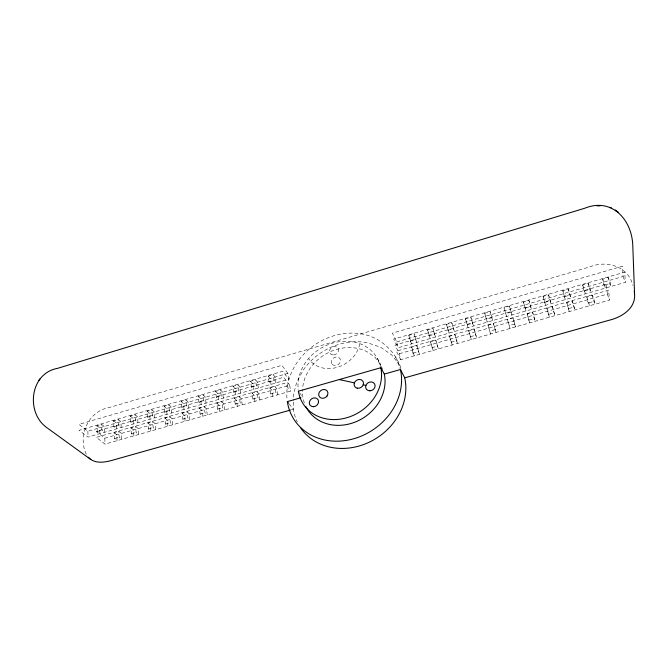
<?xml version="1.0" encoding="UTF-8"?>
<svg xmlns="http://www.w3.org/2000/svg" width="668" height="668" viewBox="0 0 668 668"><rect width="100%" height="100%" fill="white"/><g stroke="black" fill="none" stroke-linecap="round" stroke-linejoin="round"><path stroke-width="0.5" stroke-dasharray="3.34 2.5" d="M97.01 425.658L99.699 427.796L99.933 433.632L97.227 431.52L97.01 425.658L101.645 424.314L104.317 426.46L104.559 432.296L101.878 430.175L101.645 424.314M113.618 420.848L116.24 423.011L116.524 428.856L113.894 426.71L113.618 420.848L118.278 419.496L120.883 421.667L121.184 427.512L118.57 425.357L118.278 419.496M130.335 416.005L132.882 418.201L133.224 424.046L130.669 421.867L130.335 416.005L135.028 414.644L137.558 416.849L137.917 422.694L135.379 420.506L135.028 414.644M147.169 411.129L149.64 413.358L150.041 419.203L147.561 416.999L147.169 411.129L151.895 409.76L154.35 411.997L154.767 417.842L152.304 415.63L151.895 409.76M164.111 406.219L166.516 408.474L166.975 414.327L164.562 412.089L164.111 406.219L168.87 404.841L171.25 407.104L171.726 412.958L169.346 410.711L168.87 404.841M181.17 401.276L183.5 403.564L184.017 409.417L181.688 407.146L181.17 401.276L185.963 399.881L188.267 402.186L188.81 408.039L186.497 405.76L185.963 399.881M198.354 396.299L200.6 398.621L201.185 404.482L198.922 402.178L198.354 396.299L203.172 394.897L205.402 397.235L206.003 403.088L203.765 400.775L203.172 394.897M215.647 391.289L217.818 393.644L218.461 399.506L216.282 397.168L215.647 391.289L220.507 389.878L222.653 392.241L223.312 398.103L221.158 395.765L220.507 389.878M233.057 386.238L235.153 388.634L235.854 394.496L233.758 392.124L233.057 386.238L237.95 384.826L240.021 387.223L240.747 393.085L238.668 390.705L237.95 384.826M250.592 381.161L252.604 383.582L253.372 389.452L251.36 387.048L250.592 381.161L255.518 379.733L257.514 382.163L258.299 388.033L256.303 385.62L255.518 379.733M268.252 376.042L270.181 378.505L271.016 384.376L269.079 381.937L268.252 376.042L273.212 374.606L275.116 377.078L275.967 382.948L274.055 380.501L273.212 374.606M408.824 335.319L411.446 343.936L408.824 335.319L414.06 333.8L416.682 342.433L414.06 333.8M427.595 329.883L430.2 338.534L427.595 329.883L432.864 328.355L435.469 337.023L432.864 328.355M446.491 324.406L449.08 333.098L446.491 324.406L451.81 322.869L454.39 331.57L451.81 322.869M465.538 318.886L468.101 327.621L465.538 318.886L470.882 317.342L473.445 326.084L470.882 317.342M491.782 317.684L486.371 319.246L487.256 322.11L484.709 313.334L490.095 311.772L492.642 320.556L490.095 311.772M504.816 310.662L504.023 307.739L509.45 306.169L511.972 314.987L509.45 306.169M523.478 302.103L525.983 310.954L523.478 302.103L528.947 300.516L531.444 309.384L528.947 300.516M543.076 296.425L545.564 305.318L543.076 296.425L548.587 294.83L551.058 303.74L548.587 294.83M562.823 290.705L565.278 299.64L562.823 290.705L568.368 289.094L570.823 298.045L568.368 289.094M582.705 284.944L584.767 290.856L585.143 293.92L583.089 288.033L582.705 284.944L588.291 283.324L590.378 289.236L590.721 292.317L588.65 286.422L588.291 283.324M602.736 279.14L604.882 285.052L605.15 288.159L603.02 282.272L602.736 279.14L608.364 277.512L610.535 283.416L610.777 286.539L608.615 280.652L608.364 277.512M287.875 373.387L281.888 365.329L78.983 424.38L87.859 431.219L287.875 373.387L288.776 379.257L88.042 437.056L79.141 430.284L282.781 371.266L288.776 379.257M396.717 341.916L623.094 276.469L622.526 266.19L392.408 333.157L396.717 341.916L398.028 347.803L625.306 282.355L624.78 272.143L393.728 339.11L398.028 347.803M97.227 431.52L101.878 430.175M113.894 426.71L118.57 425.357M130.669 421.867L135.379 420.506M147.561 416.999L152.304 415.63M164.562 412.089L169.346 410.711M181.688 407.146L186.497 405.76M198.922 402.178L203.765 400.775M216.282 397.168L221.158 395.765M233.758 392.124L238.668 390.705M251.36 387.048L256.303 385.62M269.079 381.937L274.055 380.501M410.185 341.223L415.446 339.703M429.031 335.787L434.325 334.259M448.003 330.309L453.338 328.773M467.116 324.798L472.493 323.245M511.212 312.073L505.768 313.643L506.553 316.548L504.023 307.739M525.298 308.006L530.793 306.428M544.979 302.337L550.507 300.742M564.794 296.617L570.372 295.005M584.767 290.856L590.378 289.236M604.882 285.052L610.535 283.416M114.17 432.613L116.808 434.734L117.092 440.663L114.445 438.559L114.17 432.613L118.871 431.261L121.484 433.398L121.785 439.319L119.163 437.214L118.871 431.261M131.003 427.779L133.567 429.933L133.917 435.862L131.346 433.724L131.003 427.779L135.738 426.418L138.276 428.58L138.643 434.509L136.088 432.371L135.738 426.418M147.954 422.911L150.442 425.09L150.851 431.019L148.354 428.856L147.954 422.911L152.713 421.541L155.185 423.737L155.611 429.666L153.131 427.495L152.713 421.541M165.021 418.001L167.434 420.222L167.902 426.151L165.48 423.955L165.021 418.001L169.814 416.623L172.21 418.853L172.695 424.79L170.29 422.585L169.814 416.623M182.205 413.066L184.543 415.312L185.069 421.249L182.723 419.028L182.205 413.066L187.032 411.68L189.345 413.935L189.896 419.871L187.574 417.642L187.032 411.68M199.507 408.098L201.769 410.377L202.354 416.314L200.091 414.06L199.507 408.098L204.366 406.695L206.604 408.991L207.214 414.928L204.967 412.665L204.366 406.695M216.925 403.088L219.104 405.401L219.755 411.346L217.576 409.058L216.925 403.088L221.818 401.685L223.98 404.006L224.648 409.952L222.486 407.647L221.818 401.685M234.468 398.053L236.572 400.399L237.282 406.344L235.178 404.015L234.468 398.053L239.394 396.633L241.474 398.988L242.208 404.942L240.121 402.604L239.394 396.633M252.128 392.976L254.149 395.356L254.925 401.309L252.905 398.946L252.128 392.976L257.088 391.548L259.092 393.945L259.885 399.89L257.89 397.518L257.088 391.548M269.914 387.866L271.851 390.279L272.694 396.233L270.757 393.836L269.914 387.866L274.915 386.43L276.828 388.851L277.688 394.805L275.775 392.4L274.915 386.43M411.555 347.168L412.816 349.865L414.202 355.827L412.941 353.163L411.555 347.168L416.832 345.657L419.471 354.324L416.832 345.657M430.476 341.732L433.098 350.433L430.476 341.732L435.786 340.204L438.408 348.921L435.786 340.204M449.531 336.263L452.127 344.997L449.531 336.263L454.883 334.726L457.48 343.469L454.883 334.726M468.719 330.743L471.299 339.528L468.719 330.743L474.113 329.199L476.685 337.991L474.113 329.199M495.188 329.625L489.736 331.186L490.604 334.017L488.049 325.191L493.477 323.629L496.032 332.464L493.477 323.629M508.298 322.485L507.521 319.596L512.991 318.026L515.521 326.902L512.991 318.026M527.127 313.96L529.649 322.869L527.127 313.96L532.646 312.382L535.151 321.291L532.646 312.382M546.892 308.29L549.38 317.233L546.892 308.29L552.444 306.695L554.924 315.647L552.444 306.695M566.79 302.571L569.261 311.555L566.79 302.571L572.384 300.959L574.847 309.96L572.384 300.959M586.838 296.809L588.934 302.804L589.293 305.835L587.205 299.857L586.838 296.809L592.474 295.189L594.595 301.193L594.921 304.232L592.817 298.254L592.474 295.189M289.678 385.169L283.683 377.245L96.1 431.378L104.801 438.183L289.678 385.169L290.588 391.122L105.051 444.103L96.317 437.373L284.585 383.265L290.588 391.122M399.347 353.723L607.304 294.095L606.46 284.084L395.047 345.097L399.347 353.723L400.675 359.693L609.466 300.074L608.657 290.129L396.383 351.134L400.675 359.693M114.445 438.559L119.163 437.214M131.346 433.724L136.088 432.371M148.354 428.856L153.131 427.495M165.48 423.955L170.29 422.585M182.723 419.028L187.574 417.642M200.091 414.06L204.967 412.665M217.576 409.058L222.486 407.647M235.178 404.015L240.121 402.604M252.905 398.946L257.89 397.518M270.757 393.836L275.775 392.4M412.941 353.163L418.243 351.644M431.929 347.727L437.264 346.199M451.059 342.25L456.436 340.713M470.33 336.739L475.741 335.194M514.778 324.022L509.283 325.6L510.06 328.464L507.521 319.596M528.972 319.964L534.509 318.377M548.812 314.286L554.39 312.691M568.802 308.566L574.413 306.963M588.934 302.804L594.595 301.193M291.365 409.801L293.361 409.242L293.277 401.476M400.992 368.202C395.139 351.184 380.718 337.657 362.883 334.15A59.677 51.494 -32.9 0 0 287.09 399.681M399.881 365.304L391.64 354.883L380.626 347.243L367.625 342.809A58.692 50.952 -32.9 0 0 303.639 369.488L296.726 382.113L293.21 395.648L293.26 400.508M289.144 403.889L293.361 409.242A58.692 50.952 -32.9 0 0 297.268 421.984M382.605 369.513L380.902 364.928L374.973 357.288L366.974 351.66A42.961 37.057 -32.9 0 0 302.713 387.256M299.523 392.709L302.88 397.193M377.378 358.482L380.902 364.928M86.272 454.24C77.463 435.72 88.243 411.237 109.101 407.563L590.078 266.799C606.586 259.91 628.605 266.465 632.805 285.411M395.565 356.821L400.449 369.513M623.094 276.469L625.306 282.355M607.304 294.095L609.466 300.074M484.709 313.334L485.603 316.223M488.049 325.191L488.926 328.038M104.801 438.183L105.051 444.103M87.859 431.219L88.042 437.056M380.601 366.757A43.504 37.358 -32.9 0 0 363.325 345.122C343.352 335.612 318.594 344.337 306.011 361.764A43.504 37.358 -32.9 0 0 298.27 390.246M304.307 402.879A42.961 37.057 -32.9 0 1 302.52 389.26M359.751 343.903A28.607 24.023 -31.6 0 1 337.148 367.35A28.607 24.023 -31.6 0 1 308.733 358.741M331.754 363.567L331.411 362.557A4.776 4.058 -32.2 0 1 337.181 357.021A4.776 4.058 -32.2 0 1 339.411 363.551A4.776 4.058 -32.2 0 1 331.754 363.567M333.566 354.959A4.751 4.008 -31.9 0 0 338.158 348.429A4.751 4.008 -31.9 0 0 330.301 348.83A4.751 4.008 -31.9 0 0 333.566 354.959"/><path stroke-width="1" d="M300.867 428.188A58.692 50.952 -32.9 0 0 369.788 441.932A58.692 50.952 -32.9 0 0 404.716 377.854L609.174 320.231C621.582 317.35 636.061 308.265 634.55 293.711L632.746 244.513C631.402 219.071 611.512 197.411 584.834 208.207L57.49 368.369C29.526 373.395 25.534 413.292 47.328 428.004L90.79 459.484C96.91 463.55 104.792 462.323 111.464 460.511L290.363 410.085M38.702 380.51L40.172 378.639M380.818 367.726L298.404 391.214A43.504 37.358 -32.9 0 0 346.642 417.784A43.504 37.358 -32.9 0 0 380.818 367.726L384.317 374.088A42.961 37.057 -32.9 0 1 355.852 421.784A42.961 37.057 -32.9 0 1 305.794 406.453M288.543 403.13L287.332 401.602L300.934 397.744M384.317 374.088L400.449 369.513L404.716 377.854M600.081 205.811L597.292 205.894M339.286 379.566L354.382 382.864M363.233 384.801L365.905 385.386M611.454 207.99L609.8 207.305M90.79 459.484L88.26 457.196M634.283 291.323L634.55 293.711M400.449 369.513A59.677 51.494 -32.9 0 1 353.748 438.742A59.677 51.494 -32.9 0 1 287.332 401.602M327.061 395.94L326.234 396.884A4.843 4.167 -35.1 0 1 318.82 395.548A4.843 4.167 -35.1 0 1 324.197 389.494A4.843 4.167 -35.1 0 1 327.061 395.94M357.18 388.141L356.094 387.741A4.876 4.225 -31.4 0 1 356.453 380.326A4.876 4.225 -31.4 0 1 363.492 382.906A4.876 4.225 -31.4 0 1 357.18 388.141M618.042 212.173L615.345 210.169L618.042 212.173M313.451 406.712A4.851 4.175 -36.4 0 0 318.168 399.94A4.851 4.175 -36.4 0 0 310.202 400.216A4.851 4.175 -36.4 0 0 313.451 406.712M369.997 390.805A4.901 4.267 -30.4 0 0 374.656 383.991A4.901 4.267 -30.4 0 0 366.456 384.317A4.901 4.267 -30.4 0 0 369.997 390.805"/></g></svg>
